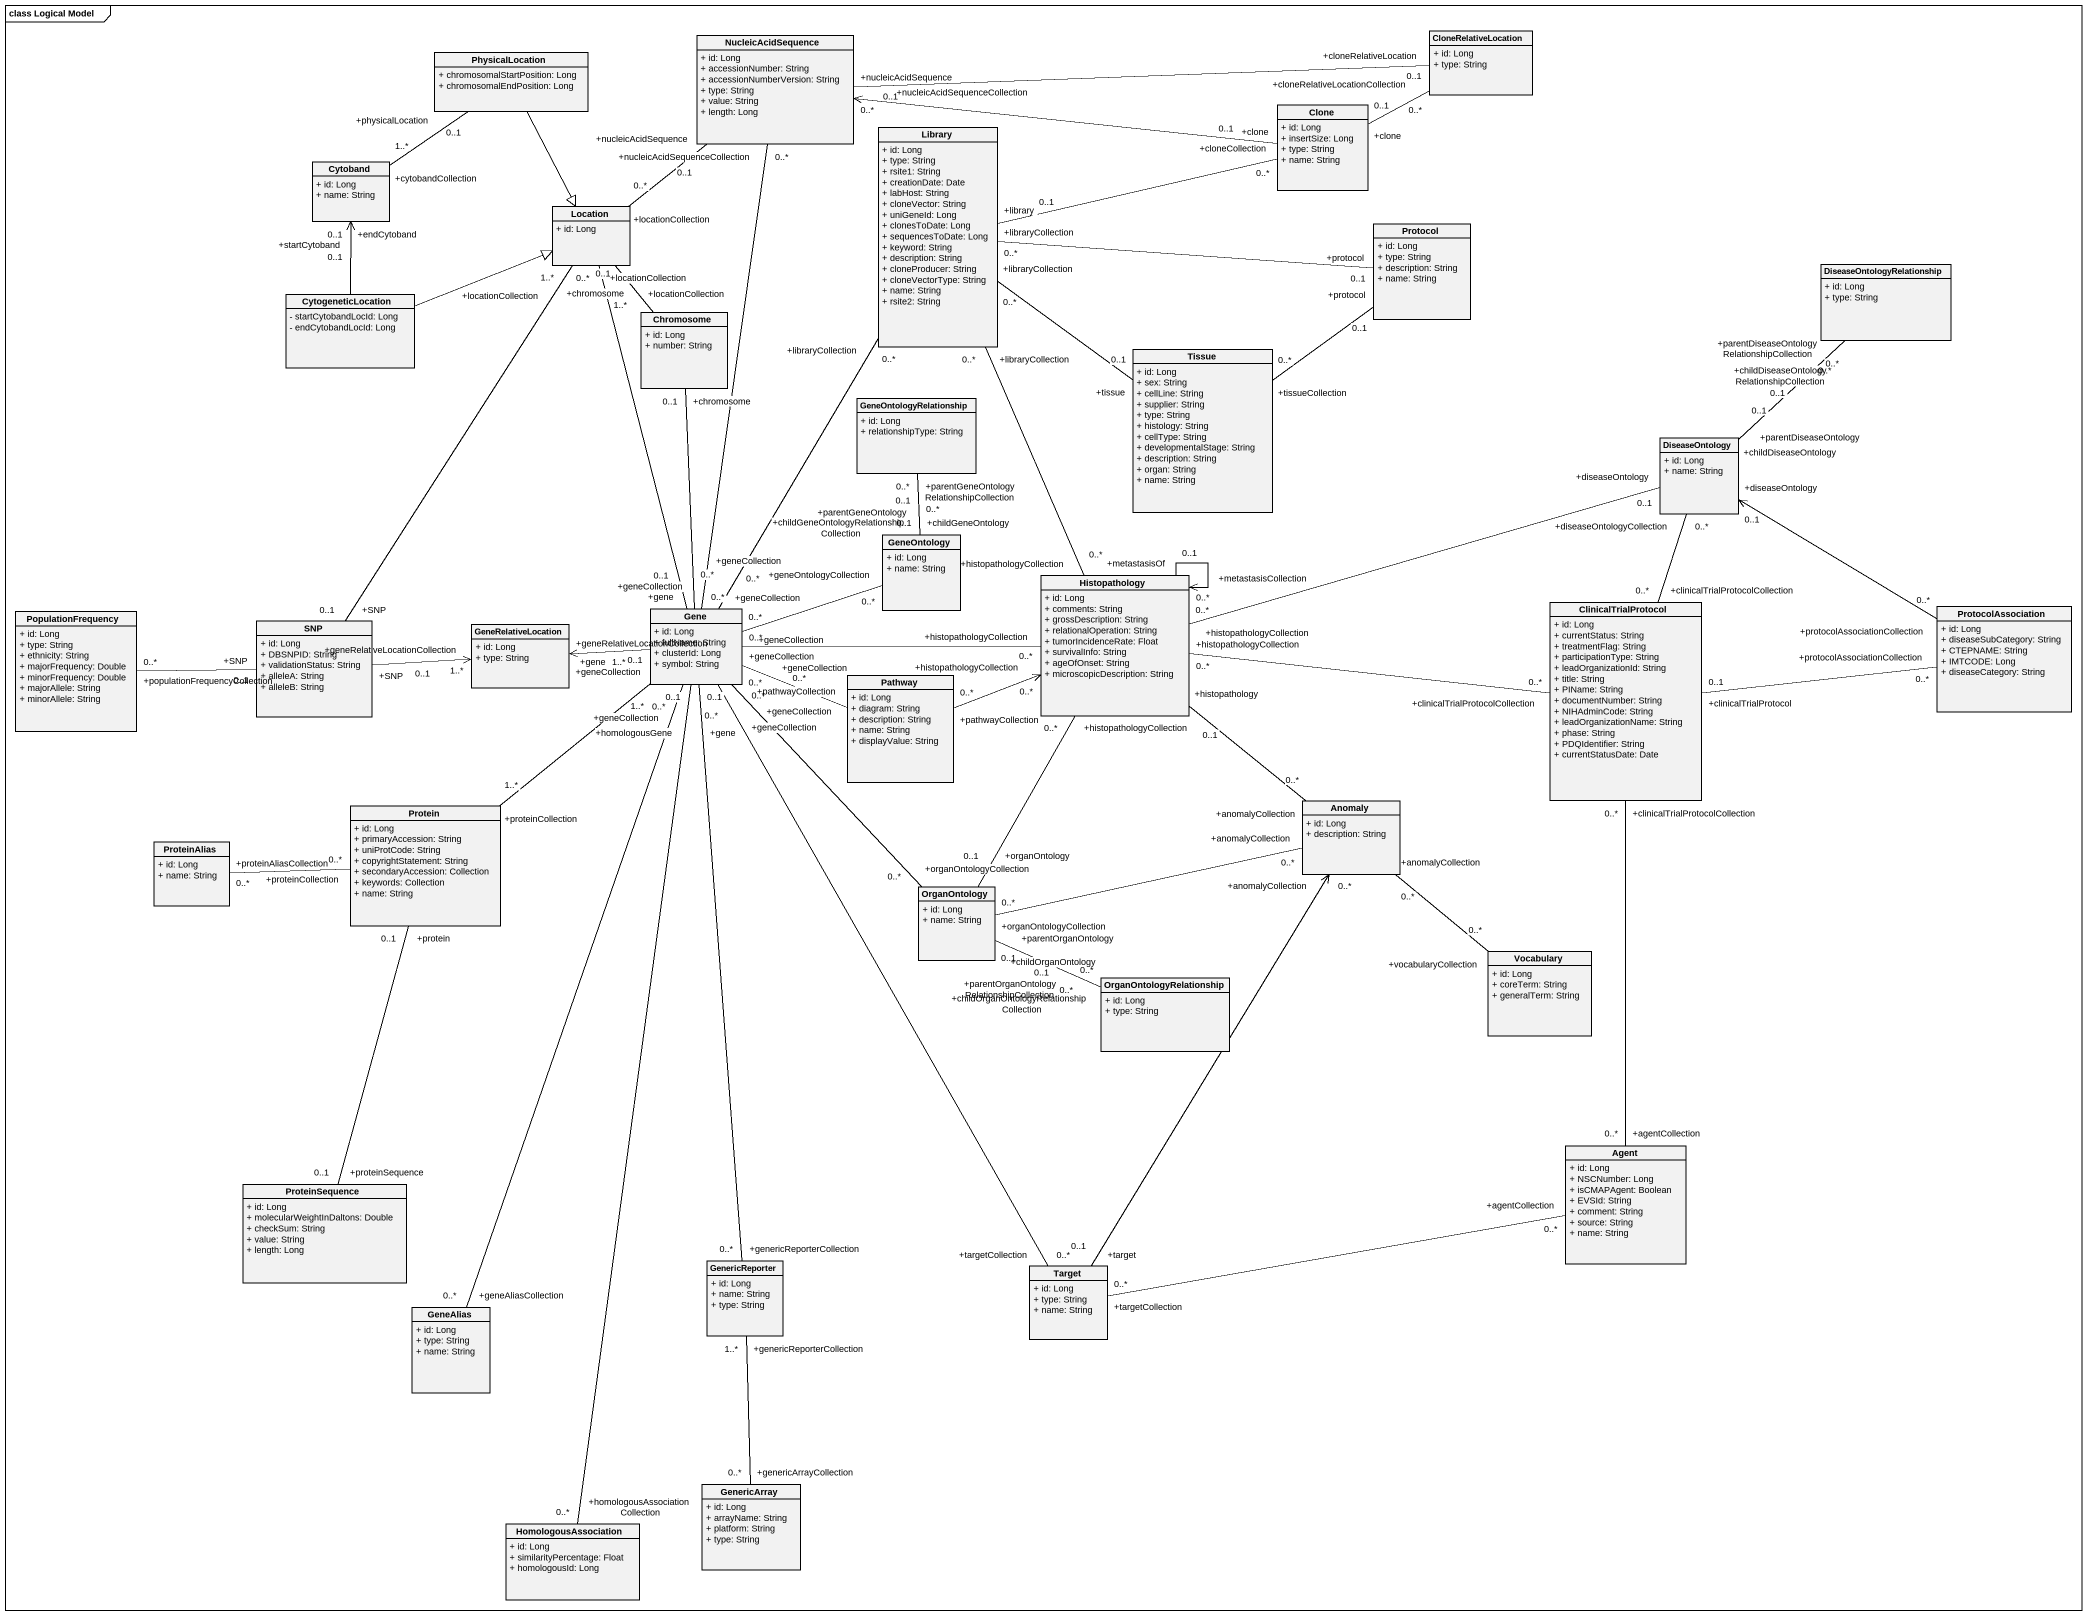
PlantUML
@startuml
mainframe class Logical Model
hide circle
hide empty members
skinparam classAttributeIconSize 0
class NucleicAcidSequence {
  + id: Long
  + accessionNumber: String
  + accessionNumberVersion: String
  + type: String
  + value: String
  + length: Long
}
class CloneRelativeLocation {
  + id: Long
  + type: String
}
class PhysicalLocation {
  + chromosomalStartPosition: Long
  + chromosomalEndPosition: Long
}
class Clone {
  + id: Long
  + insertSize: Long
  + type: String
  + name: String
}
class Library {
  + id: Long
  + type: String
  + rsite1: String
  + creationDate: Date
  + labHost: String
  + cloneVector: String
  + uniGeneId: Long
  + clonesToDate: Long
  + sequencesToDate: Long
  + keyword: String
  + description: String
  + cloneProducer: String
  + cloneVectorType: String
  + name: String
  + rsite2: String
}
class Cytoband {
  + id: Long
  + name: String
}
class Location {
  + id: Long
}
class "Protocol" as Protocol_ {
  + id: Long
  + type: String
  + description: String
  + name: String
}
class DiseaseOntologyRelationship {
  + id: Long
  + type: String
}
class CytogeneticLocation {
  - startCytobandLocId: Long
  - endCytobandLocId: Long
}
class Chromosome {
  + id: Long
  + number: String
}
class Tissue {
  + id: Long
  + sex: String
  + cellLine: String
  + supplier: String
  + type: String
  + histology: String
  + cellType: String
  + developmentalStage: String
  + description: String
  + organ: String
  + name: String
}
class GeneOntologyRelationship {
  + id: Long
  + relationshipType: String
}
class DiseaseOntology {
  + id: Long
  + name: String
}
class GeneOntology {
  + id: Long
  + name: String
}
class Histopathology {
  + id: Long
  + comments: String
  + grossDescription: String
  + relationalOperation: String
  + tumorIncidenceRate: Float
  + survivalInfo: String
  + ageOfOnset: String
  + microscopicDescription: String
}
class PopulationFrequency {
  + id: Long
  + type: String
  + ethnicity: String
  + majorFrequency: Double
  + minorFrequency: Double
  + majorAllele: String
  + minorAllele: String
}
class SNP {
  + id: Long
  + DBSNPID: String
  + validationStatus: String
  + alleleA: String
  + alleleB: String
}
class GeneRelativeLocation {
  + id: Long
  + type: String
}
class Gene {
  + id: Long
  + fullName: String
  + clusterId: Long
  + symbol: String
}
class ClinicalTrialProtocol {
  + id: Long
  + currentStatus: String
  + treatmentFlag: String
  + participationType: String
  + leadOrganizationId: String
  + title: String
  + PIName: String
  + documentNumber: String
  + NIHAdminCode: String
  + leadOrganizationName: String
  + phase: String
  + PDQIdentifier: String
  + currentStatusDate: Date
}
class ProtocolAssociation {
  + id: Long
  + diseaseSubCategory: String
  + CTEPNAME: String
  + IMTCODE: Long
  + diseaseCategory: String
}
class Pathway {
  + id: Long
  + diagram: String
  + description: String
  + name: String
  + displayValue: String
}
class Protein {
  + id: Long
  + primaryAccession: String
  + uniProtCode: String
  + copyrightStatement: String
  + secondaryAccession: Collection
  + keywords: Collection
  + name: String
}
class Anomaly {
  + id: Long
  + description: String
}
class ProteinAlias {
  + id: Long
  + name: String
}
class OrganOntology {
  + id: Long
  + name: String
}
class Vocabulary {
  + id: Long
  + coreTerm: String
  + generalTerm: String
}
class OrganOntologyRelationship {
  + id: Long
  + type: String
}
class "Agent" as Agent_ {
  + id: Long
  + NSCNumber: Long
  + isCMAPAgent: Boolean
  + EVSId: String
  + comment: String
  + source: String
  + name: String
}
class ProteinSequence {
  + id: Long
  + molecularWeightInDaltons: Double
  + checkSum: String
  + value: String
  + length: Long
}
class GenericReporter {
  + id: Long
  + name: String
  + type: String
}
class Target {
  + id: Long
  + type: String
  + name: String
}
class GeneAlias {
  + id: Long
  + type: String
  + name: String
}
class GenericArray {
  + id: Long
  + arrayName: String
  + platform: String
  + type: String
}
class HomologousAssociation {
  + id: Long
  + similarityPercentage: Float
  + homologousId: Long
}
NucleicAcidSequence "+nucleicAcidSequence\n0..1" -right- "+cloneRelativeLocation\n0..1" CloneRelativeLocation
NucleicAcidSequence "+nucleicAcidSequenceCollection\n0..*" <-right- "+clone\n0..1" Clone
PhysicalLocation --|> Location
Clone "+clone\n0..1" -right- "+cloneRelativeLocationCollection\n0..*" CloneRelativeLocation
Library "+library\n0..1" -right- "+cloneCollection\n0..*" Clone
Library "+libraryCollection\n0..*" -- "+tissue\n0..1" Tissue
Cytoband "+cytobandCollection\n1..*" -up- "+physicalLocation\n0..1" PhysicalLocation
Cytoband "+endCytoband\n0..1" <-- CytogeneticLocation
Cytoband "+startCytoband\n0..1" <-- CytogeneticLocation
Location "+locationCollection\n0..*" -up- "+nucleicAcidSequence\n0..1" NucleicAcidSequence
Location "+locationCollection\n1..*" -- "+chromosome\n0..1" Chromosome
Location "+locationCollection\n1..*" -- "+SNP\n0..1" SNP
Location "+locationCollection\n0..*" -- "+gene\n0..1" Gene
Protocol_ "+protocol\n0..1" -left- "+libraryCollection\n0..*" Library
Protocol_ "+protocol\n0..1" -- "+tissueCollection\n0..*" Tissue
CytogeneticLocation -right-|> Location
DiseaseOntology "+childDiseaseOntology\n0..1" -up- "+parentDiseaseOntologyRelationshipCollection\n0..*" DiseaseOntologyRelationship
DiseaseOntology "+parentDiseaseOntology\n0..1" -up- "+childDiseaseOntologyRelationshipCollection\n0..*" DiseaseOntologyRelationship
DiseaseOntology "+diseaseOntology\n0..1" -left- "+histopathologyCollection\n0..*" Histopathology
GeneOntology "+childGeneOntology\n0..1" -up- "+parentGeneOntologyRelationshipCollection\n0..*" GeneOntologyRelationship
GeneOntology "+parentGeneOntology\n0..1" -up- "+childGeneOntologyRelationshipCollection\n0..*" GeneOntologyRelationship
GeneOntology "+geneOntologyCollection\n0..*" -left- "+geneCollection\n0..*" Gene
Histopathology "+histopathologyCollection\n0..*" -up- "+libraryCollection\n0..*" Library
Histopathology "+metastasisCollection\n0..*" <-- "+metastasisOf\n0..1" Histopathology
Histopathology "+histopathologyCollection\n0..*" <-left- "+pathwayCollection\n0..*" Pathway
Histopathology "+histopathologyCollection\n0..*" -- "+organOntology\n0..1" OrganOntology
SNP "+SNP\n0..1" -left- "+populationFrequencyCollection\n0..*" PopulationFrequency
GeneRelativeLocation "+geneRelativeLocationCollection\n1..*" <-left- "+SNP\n0..1" SNP
GeneRelativeLocation "+geneRelativeLocationCollection\n1..*" <-right- "+gene\n0..1" Gene
Gene "+geneCollection\n0..*" -up- "+nucleicAcidSequenceCollection\n0..*" NucleicAcidSequence
Gene "+geneCollection\n0..*" -up- "+libraryCollection\n0..*" Library
Gene "+geneCollection\n0..*" -up- "+chromosome\n0..1" Chromosome
Gene "+geneCollection\n0..*" -right- "+histopathologyCollection\n0..*" Histopathology
Gene "+geneCollection\n0..*" -right- "+pathwayCollection\n0..*" Pathway
Gene "+geneCollection\n0..*" -- "+organOntologyCollection\n0..*" OrganOntology
Gene "+geneCollection\n0..*" -- "+targetCollection\n0..*" Target
Gene "+geneCollection\n0..*" -- "+geneAliasCollection\n0..*" GeneAlias
ClinicalTrialProtocol "+clinicalTrialProtocolCollection\n0..*" -up- "+diseaseOntologyCollection\n0..*" DiseaseOntology
ClinicalTrialProtocol "+clinicalTrialProtocolCollection\n0..*" -left- "+histopathologyCollection\n0..*" Histopathology
ClinicalTrialProtocol "+clinicalTrialProtocol\n0..1" -right- "+protocolAssociationCollection\n0..*" ProtocolAssociation
ProtocolAssociation "+protocolAssociationCollection\n0..*" -up-> "+diseaseOntology\n0..1" DiseaseOntology
Protein "+proteinCollection\n1..*" -up- "+geneCollection\n1..*" Gene
Anomaly "+anomalyCollection\n0..*" -up- "+histopathology\n0..1" Histopathology
Anomaly "+anomalyCollection\n0..*" -left- "+organOntologyCollection\n0..*" OrganOntology
Anomaly "+anomalyCollection\n0..*" -- "+vocabularyCollection\n0..*" Vocabulary
Anomaly "+anomalyCollection\n0..*" <-- "+target\n0..1" Target
ProteinAlias "+proteinAliasCollection\n0..*" -right- "+proteinCollection\n0..*" Protein
OrganOntology "+parentOrganOntology\n0..1" -right- "+childOrganOntologyRelationshipCollection\n0..*" OrganOntologyRelationship
OrganOntology "+childOrganOntology\n0..1" -right- "+parentOrganOntologyRelationshipCollection\n0..*" OrganOntologyRelationship
Agent_ "+agentCollection\n0..*" -up- "+clinicalTrialProtocolCollection\n0..*" ClinicalTrialProtocol
Agent_ "+agentCollection\n0..*" -left- "+targetCollection\n0..*" Target
ProteinSequence "+proteinSequence\n0..1" -up- "+protein\n0..1" Protein
GenericReporter "+genericReporterCollection\n0..*" -up- "+gene\n0..1" Gene
GenericReporter "+genericReporterCollection\n1..*" -- "+genericArrayCollection\n0..*" GenericArray
HomologousAssociation "+homologousAssociationCollection\n0..*" -up- "+homologousGene\n0..1" Gene
@enduml
